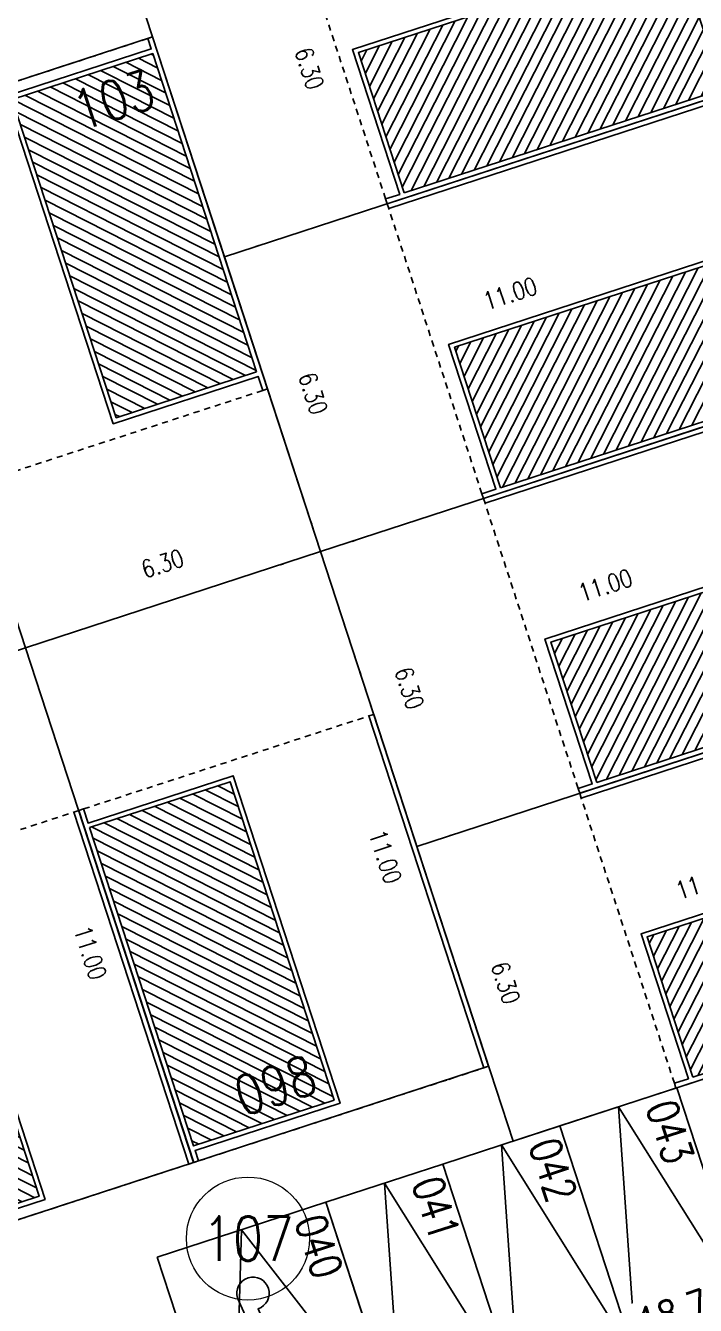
# Model space of a CAD drawing. Header units: metres. Extents: x 733085 to 734585, y 6084499 to 6087418.
# Drawn here: x 733663.8 to 733677.4, y 6086883.55 to 6086909.56 of the extents above; entities that cross this region are included whole.
import ezdxf

# ---------------------------------------------------------------- set-up
doc = ezdxf.new("R2010")
doc.units = ezdxf.units.M
doc.header["$LTSCALE"] = 5
doc.header["$MEASUREMENT"] = 0
doc.linetypes.add('HIDDEN', pattern=[0.375, 0.25, -0.125])
doc.layers.get('0').update_dxf_attribs({"color": 30})
doc.layers.get('DEFPOINTS').update_dxf_attribs({"color": 210})
doc.layers.add('U-ANNO-DIMS', color=210, linetype='Continuous', lineweight=18, plot=False)
doc.layers.add('U-ANNO-TEXT', color=3, linetype='Continuous', lineweight=18)
doc.layers.add('U-BLDG', color=7, linetype='Continuous')
doc.layers.add('U-GREN', color=60, linetype='Continuous')
doc.styles.add('E-ROMANS', font='romans.shx', dxfattribs={"width": 0.8})
doc.dimstyles.new('E-0200_TICK_18', dxfattribs={"dimscale": 0.001, "dimtxt": 360, "dimasz": 360, "dimexe": 180, "dimexo": 120, "dimgap": 180, "dimtad": 0, "dimzin": 0, "dimdsep": 46, "dimtxsty": 'E-ROMANS', "dimblk": 'OBLIQUE', "dimcen": 180, "dimclrd": 256, "dimclre": 256, "dimclrt": 256, "dimadec": 0, "dimazin": 0, "dimtfac": 1, "dimtmove": 1, "dimatfit": 3, "dimldrblk": 'OPEN90', "dimfxl": 1, "dimtfill": 1, "dimtolj": 1, "dimtzin": 0, "dimarcsym": 0})
doc.dimstyles.new('E-0500_TICK_12', dxfattribs={"dimscale": 0.001, "dimtxt": 600, "dimasz": 600, "dimexe": 300, "dimexo": 200, "dimgap": 300, "dimtad": 0, "dimzin": 0, "dimdsep": 46, "dimtxsty": 'E-ROMANS', "dimblk": 'OBLIQUE', "dimcen": 300, "dimclrd": 256, "dimclre": 256, "dimclrt": 256, "dimadec": 0, "dimazin": 0, "dimtfac": 1, "dimtmove": 1, "dimatfit": 3, "dimldrblk": 'OPEN90', "dimfxl": 1, "dimtfill": 1, "dimtolj": 1, "dimtzin": 0, "dimlwd": -1, "dimarcsym": 0})
doc.dimstyles.new('E-1000_TICK_24', dxfattribs={"dimscale": 0.001, "dimtxt": 2400, "dimasz": 2400, "dimexe": 1200, "dimexo": 800, "dimgap": 1200, "dimtad": 0, "dimzin": 0, "dimdsep": 46, "dimtxsty": 'E-ROMANS', "dimblk": 'OBLIQUE', "dimcen": 1200, "dimclrd": 256, "dimclre": 256, "dimclrt": 256, "dimadec": 0, "dimazin": 0, "dimtfac": 1, "dimtmove": 1, "dimatfit": 3, "dimldrblk": 'OPEN90', "dimfxl": 1, "dimtfill": 1, "dimtolj": 1, "dimtzin": 0, "dimlwd": -1, "dimarcsym": 0})

# ---------------------------------------------------------------- blocks, each defined once
blk = doc.blocks.new('casa')
h = blk.add_hatch()
h.set_pattern_fill('LINE', color=252, scale=0.06, angle=45, style=0)
h.set_pattern_definition([(45, (-8.755947228379299, 1.529366919320627), (-0.1347038418160373, 0.1347038418160373), [])])
h.paths.add_polyline_path([(3.102210664352354, 0.201001939683267), (0.1022257000274749, 0.201001939683267), (0.1022255927061355, -6.603990602145244), (3.102242964280038, -6.603990649458436)])
at = {"color": 252}
blk.add_line((0, -6.999999999999999), (0, 0.5220594658906643), dxfattribs=at)
at = {"color": 1, "linetype": 'HIDDEN', "ltscale": 0.1}
for p, q in [((0.1020175530240977, 0.5220594658906643), (6.197018523868451, 0.5220594658906643)), ((0.1020242458974394, -6.999991121657415), (6.197020108980382, -7.000001823261669))]:
    blk.add_line(p, q, dxfattribs=at)
for p, q in [((6.299037661988223, 0.5220096241100984), (6.197018523868451, 0.5220594658906643)), ((6.29904233262306, -6.999999999999999), (6.197020517026942, -7.000001823254377))]:
    blk.add_line(p, q)
for points in [[(-5.55495142862128e-06, 0.5220594658906643), (0.1020175530240977, 0.5220594658906643), (0.1020217302634023, 0.2990019400184858), (3.197017734193821, 0.2990019702894822), (3.197017734193764, -6.699994889408656), (0.1020242458974394, -6.699973233949492), (0.1020242458974394, -6.999991121657415), (0, -6.999999999999999)], [(6.197020517026999, 0.5220576407880637), (6.197020517026942, -7.000001823254364)]]:
    blk.add_lwpolyline(points)
for points in [[(6.197016530710016, 0.5220576426643229), (6.197020517026999, 0.5220576407880726)], [(6.197020517026942, -7.000001823254377), (6.197020108980382, -7.000001823261669)]]:
    blk.add_lwpolyline(points, close=True)
at = {"color": 252}
for points in [[(6.299037661988223, 0.5220096241100984), (6.29904233262306, -6.999999999999999)], [(0.1022255927061337, -6.603990602145244), (0.1022257000274749, 0.201001939683267), (3.102210664352356, 0.201001939683267), (3.102242964280038, -6.603990649458438), (0.1022041264433824, -6.603990602144903)]]:
    blk.add_lwpolyline(points, dxfattribs=at)
blk = doc.blocks.new('PRK-250x500')
for points in [[(0, 0), (5, 0), (5, -2.5), (0, -2.5), (0, 0)], [(0, 0), (5, -1.25), (0, -2.5)]]:
    blk.add_lwpolyline(points)
blk = doc.blocks.new('Est Minus')
for p, q in [((-9.313225746154785e-10, 4.999999999068677), (0, 0)), ((0, 0), (1.799999999813735, 4.999999999068677)), ((3.599999999627471, 5), (-9.313225746154785e-10, 4.999999999068677)), ((1.799999999813735, 4.999999999068677), (3.599999999627471, 0)), ((3.599999999627471, 0), (3.599999999627471, 5)), ((0, 0), (3.599999999627471, 0))]:
    blk.add_line(p, q)
for points in [[(1.292051033698954, 3.703689916990697, -2.393146463054454), (1.620540161151439, 3.370098074898124), (1.683171331649646, 2.702032257802784), (2.480976348975673, 2.702032257802784), (2.480976348975673, 2.419470406137407), (1.709661505185068, 2.419470406137407), (1.726135830045678, 2.243744273670018), (2.601934872684069, 2.243744273670018), (2.929125758935697, 1.208161817863584), (3.287683340488002, 1.315729092806578), (3.371157612651587, 1.0374815184623), (2.737851074431092, 0.8474895572289824), (2.392951931222342, 1.939119908027351), (1.484151399228722, 1.939119908027351)], [(1.287339499685913, 2.280829016119242), (1.254917863407172, 2.62665980309248, 1.235873463821468), (2.559594333986752, 0.903355679474771), (2.449297752929851, 1.214880656450987, -1.270264930293726)]]:
    blk.add_lwpolyline(points, format="xyb", close=True)
blk = doc.blocks.new('_Oblique')
at = {"color": 0, "linetype": 'ByBlock', "lineweight": -2}
blk.add_line((-0.5, -0.5), (0.5, 0.5), dxfattribs=at)
blk = doc.blocks.new('*D1902')
at = {"layer": 'DEFPOINTS', "color": 0, "transparency": 16777216}
for p in [(733685.871335428, 6086885.603231518, -7.144686425821626e-09), (733685.8713354359, 6086885.603231493), (733668.025559806, 6086879.780841508, -1.428981213227434e-08)]:
    blk.add_point(p, dxfattribs=at)
at = {"layer": 'U-ANNO-DIMS', "transparency": 16777216}
blk.add_line((733668.025559814, 6086879.780841484), (733685.8713354359, 6086885.603231493), dxfattribs=at)
at = {"layer": 'U-ANNO-DIMS', "lineweight": -2, "transparency": 16777216}
for p, q in [((733685.8713354359, 6086885.603231493), (733685.9643866175, 6086885.31802722)), ((733668.025559814, 6086879.780841484), (733668.1186109956, 6086879.49563721))]:
    blk.add_line(p, q, dxfattribs=at)
at = {"layer": 'U-ANNO-DIMS', "transparency": 16777216, "xscale": 0.6, "yscale": 0.6, "zscale": 0.6}
for p, rotation in [((733685.8713354359, 6086885.603231493), 18.06951230170017), ((733668.025559814, 6086879.780841484), 198.0695123017001)]:
    blk.add_blockref('_Oblique', p, dxfattribs=dict(at, rotation=rotation))
at = {"layer": 'U-ANNO-DIMS', "transparency": 16777216, "insert": (733677.1518240438, 6086883.455944939), "char_height": 0.6, "attachment_point": 5, "rotation": 18.069512301700165, "style": 'E-ROMANS', "bg_fill": 3, "box_fill_scale": 1.25, "bg_fill_color": 256, "bg_fill_true_color": 13158600, "bg_fill_transparency": 0}
blk.add_mtext('\\A1;18.77', dxfattribs=at)
blk = doc.blocks.new('_Open90')
at = {"color": 0, "linetype": 'ByBlock', "lineweight": -2}
for p, q in [((-0.5, 0.5), (0, 0)), ((0, 0), (-1, 0)), ((0, 0), (-0.5, -0.5))]:
    blk.add_line(p, q, dxfattribs=at)
blk = doc.blocks.new('*D2237')
at = {"layer": 'DEFPOINTS', "color": 0, "transparency": 16777216}
for p in [(733674.2591039757, 6086971.426520814), (733672.5935989139, 6086970.883130593, -7.144795916662994e-09), (733737.1683587574, 6086772.959823661, -7.144528345422753e-09)]:
    blk.add_point(p, dxfattribs=at)
at = {"layer": 'U-ANNO-DIMS', "lineweight": -2, "transparency": 16777216}
for p, q in [((733673.3541436433, 6086971.131267076), (733675.3999210703, 6086971.798725539)), ((733737.9289034868, 6086773.207960143), (733739.9746809138, 6086773.875418605))]:
    blk.add_line(p, q, dxfattribs=at)
at = {"layer": 'U-ANNO-DIMS', "transparency": 16777216}
for p, q in [((733674.2591039757, 6086971.426520814), (733706.166976871, 6086873.628066187)), ((733738.8338638193, 6086773.503213881), (733706.925990924, 6086871.301668508))]:
    blk.add_line(p, q, dxfattribs=at)
at = {"layer": 'U-ANNO-DIMS', "transparency": 16777216, "xscale": 2.4, "yscale": 2.4, "zscale": 2.4}
for p, rotation in [((733674.2591039757, 6086971.426520814), 108.0695121558221), ((733738.8338638193, 6086773.503213881), 288.0695121558221)]:
    blk.add_blockref('_Oblique', p, dxfattribs=dict(at, rotation=rotation))
at = {"layer": 'U-ANNO-DIMS', "transparency": 16777216, "insert": (733706.5464838969, 6086872.464867347), "char_height": 0.012, "attachment_point": 5, "rotation": 288.0695121558221, "style": 'E-ROMANS', "bg_fill": 3, "box_fill_scale": 1.25, "bg_fill_color": 256, "bg_fill_true_color": 13158600, "bg_fill_transparency": 0}
blk.add_mtext('\\A1;208.19', dxfattribs=at)
blk = doc.blocks.new('*D2346')
at = {"layer": 'DEFPOINTS', "color": 0, "transparency": 16777216}
for p in [(733668.6487212959, 6086905.124531958, -7.144985505063846e-09), (733668.6487213736, 6086905.124531983, 7.144406784994298e-09), (733670.602796088, 6086899.135242205, 7.144379648244062e-09)]:
    blk.add_point(p, dxfattribs=at)
at = {"layer": 'U-ANNO-DIMS', "lineweight": -2, "transparency": 16777216}
for p, q in [((733668.5346396635, 6086905.087311513, -7.144985505063846e-09), (733668.4775987305, 6086905.068701251, -7.144985505063846e-09)), ((733670.4887143779, 6086899.098021735, -7.144985505063846e-09), (733670.4316734448, 6086899.079411473, -7.144985505063846e-09))]:
    blk.add_line(p, q, dxfattribs=at)
at = {"layer": 'U-ANNO-DIMS', "transparency": 16777216, "insert": (733669.640340579, 6086902.085193136, -7.144985505063846e-09), "char_height": 0.36, "attachment_point": 5, "rotation": 288.06951129917474, "style": 'E-ROMANS', "bg_fill": 3, "box_fill_scale": 1.25, "bg_fill_color": 256, "bg_fill_true_color": 13158600, "bg_fill_transparency": 0}
blk.add_mtext('\\A1;6.30', dxfattribs=at)
blk = doc.blocks.new('*D2347')
at = {"layer": 'DEFPOINTS', "color": 0, "transparency": 16777216}
for p in [(733670.6027960985, 6086899.135242215, -7.144985505063846e-09), (733670.6027961762, 6086899.135242241, 7.144406784994298e-09), (733672.5568708912, 6086893.145952462, 7.144379648244062e-09)]:
    blk.add_point(p, dxfattribs=at)
at = {"layer": 'U-ANNO-DIMS', "lineweight": -2, "transparency": 16777216}
for p, q in [((733670.4887144661, 6086899.09802177, -7.144985505063846e-09), (733670.431673533, 6086899.079411509, -7.144985505063846e-09)), ((733672.4427891811, 6086893.108731991, -7.144985505063846e-09), (733672.3857482476, 6086893.09012173, -7.144985505063846e-09))]:
    blk.add_line(p, q, dxfattribs=at)
at = {"layer": 'U-ANNO-DIMS', "transparency": 16777216, "insert": (733671.5944153841, 6086896.095903393, -7.144985505063846e-09), "char_height": 0.36, "attachment_point": 5, "rotation": 288.06951129917474, "style": 'E-ROMANS', "bg_fill": 3, "box_fill_scale": 1.25, "bg_fill_color": 256, "bg_fill_true_color": 13158600, "bg_fill_transparency": 0}
blk.add_mtext('\\A1;6.30', dxfattribs=at)
blk = doc.blocks.new('*D2348')
at = {"layer": 'DEFPOINTS', "color": 0, "transparency": 16777216}
for p in [(733672.5568709045, 6086893.145952471, -7.144985505063846e-09), (733672.5568709832, 6086893.145952496, 7.144406784994298e-09), (733674.5109456971, 6086887.156662718, 7.144379648244062e-09)]:
    blk.add_point(p, dxfattribs=at)
at = {"layer": 'U-ANNO-DIMS', "lineweight": -2, "transparency": 16777216}
for p, q in [((733672.4427892731, 6086893.108732025, -7.144985505063846e-09), (733672.3857483396, 6086893.090121765, -7.144985505063846e-09)), ((733674.396863987, 6086887.119442248, -7.144985505063846e-09), (733674.3398230535, 6086887.100831987, -7.144985505063846e-09))]:
    blk.add_line(p, q, dxfattribs=at)
at = {"layer": 'U-ANNO-DIMS', "transparency": 16777216, "insert": (733673.5484901923, 6086890.106613646, -7.144985505063846e-09), "char_height": 0.36, "attachment_point": 5, "rotation": 288.06951129917474, "style": 'E-ROMANS', "bg_fill": 3, "box_fill_scale": 1.25, "bg_fill_color": 256, "bg_fill_true_color": 13158600, "bg_fill_transparency": 0}
blk.add_mtext('\\A1;6.30', dxfattribs=at)
blk = doc.blocks.new('*D2349')
at = {"layer": 'DEFPOINTS', "color": 0, "transparency": 16777216}
for p in [(733677.1187105263, 6086911.877094659, 7.144388570127083e-09), (733677.1187105326, 6086911.87709464, 7.144407854375055e-09), (733666.6612204378, 6086908.465218148, 7.144379648244062e-09)]:
    blk.add_point(p, dxfattribs=at)
at = {"layer": 'U-ANNO-DIMS', "lineweight": -2, "transparency": 16777216}
for p, q in [((733677.1559309973, 6086911.763012949, 7.144407854375055e-09), (733677.1745412389, 6086911.705972075, 7.144407854375055e-09)), ((733666.6984409089, 6086908.351136439, 7.144407854375055e-09), (733666.7170511505, 6086908.294095565, 7.144407854375055e-09))]:
    blk.add_line(p, q, dxfattribs=at)
at = {"layer": 'U-ANNO-DIMS', "transparency": 16777216, "insert": (733671.6843725159, 6086910.104079393, 7.144407854375055e-09), "char_height": 0.36, "attachment_point": 5, "rotation": 18.069511425297765, "style": 'E-ROMANS', "bg_fill": 3, "box_fill_scale": 1.25, "bg_fill_color": 256, "bg_fill_true_color": 13158600, "bg_fill_transparency": 0}
blk.add_mtext('\\A1;11.00', dxfattribs=at)
blk = doc.blocks.new('*D2350')
at = {"layer": 'DEFPOINTS', "color": 0, "transparency": 16777216}
for p in [(733679.0727853323, 6086905.887804915, 7.144380473244965e-09), (733679.0727853363, 6086905.887804902, 7.144399757492937e-09), (733668.615295243, 6086902.475928405, 7.144371551361944e-09)]:
    blk.add_point(p, dxfattribs=at)
at = {"layer": 'U-ANNO-DIMS', "lineweight": -2, "transparency": 16777216}
for p, q in [((733679.1100058032, 6086905.773723205, 7.144399757492937e-09), (733679.1286160427, 6086905.716682338, 7.144399757492937e-09)), ((733668.652515714, 6086902.361846695, 7.144399757492937e-09), (733668.6711259538, 6086902.304805827, 7.144399757492937e-09))]:
    blk.add_line(p, q, dxfattribs=at)
at = {"layer": 'U-ANNO-DIMS', "transparency": 16777216, "insert": (733673.638447322, 6086904.114789645, 7.144399757492937e-09), "char_height": 0.36, "attachment_point": 5, "rotation": 18.069511425297765, "style": 'E-ROMANS', "bg_fill": 3, "box_fill_scale": 1.25, "bg_fill_color": 256, "bg_fill_true_color": 13158600, "bg_fill_transparency": 0}
blk.add_mtext('\\A1;11.00', dxfattribs=at)
blk = doc.blocks.new('*D2351')
at = {"layer": 'DEFPOINTS', "color": 0, "transparency": 16777216}
for p in [(733681.0067704383, 6086899.960090624, 7.144388570127083e-09), (733681.0067704427, 6086899.96009061, 7.144407854375055e-09), (733670.5492803489, 6086896.548214114, 7.144379648244062e-09)]:
    blk.add_point(p, dxfattribs=at)
at = {"layer": 'U-ANNO-DIMS', "lineweight": -2, "transparency": 16777216}
for p, q in [((733681.0439909091, 6086899.846008915, 7.144407854375055e-09), (733681.0626011491, 6086899.788968045, 7.144407854375055e-09)), ((733670.58650082, 6086896.434132405, 7.144407854375055e-09), (733670.6051110602, 6086896.377091534, 7.144407854375055e-09))]:
    blk.add_line(p, q, dxfattribs=at)
at = {"layer": 'U-ANNO-DIMS', "transparency": 16777216, "insert": (733675.5724324277, 6086898.187075356, 7.144407854375055e-09), "char_height": 0.36, "attachment_point": 5, "rotation": 18.069511425297765, "style": 'E-ROMANS', "bg_fill": 3, "box_fill_scale": 1.25, "bg_fill_color": 256, "bg_fill_true_color": 13158600, "bg_fill_transparency": 0}
blk.add_mtext('\\A1;11.00', dxfattribs=at)
blk = doc.blocks.new('*D2352')
at = {"layer": 'DEFPOINTS', "color": 0, "transparency": 16777216}
for p in [(733682.9809349431, 6086893.909225428, 7.144364279480722e-09), (733682.9809349491, 6086893.90922541, 7.144383563728694e-09), (733672.5234448533, 6086890.497348919, 7.144355357597701e-09)]:
    blk.add_point(p, dxfattribs=at)
at = {"layer": 'U-ANNO-DIMS', "lineweight": -2, "transparency": 16777216}
for p, q in [((733683.0181554139, 6086893.795143719, 7.144383563728694e-09), (733683.0367656555, 6086893.738102846, 7.144383563728694e-09)), ((733672.5606653243, 6086890.383267209, 7.144383563728694e-09), (733672.5792755662, 6086890.326226335, 7.144383563728694e-09))]:
    blk.add_line(p, q, dxfattribs=at)
at = {"layer": 'U-ANNO-DIMS', "transparency": 16777216, "insert": (733677.5465969315, 6086892.136210157, 7.144383563728694e-09), "char_height": 0.36, "attachment_point": 5, "rotation": 18.069511425297765, "style": 'E-ROMANS', "bg_fill": 3, "box_fill_scale": 1.25, "bg_fill_color": 256, "bg_fill_true_color": 13158600, "bg_fill_transparency": 0}
blk.add_mtext('\\A1;11.00', dxfattribs=at)
blk = doc.blocks.new('*D2353')
at = {"layer": 'DEFPOINTS', "color": 0, "transparency": 16777216}
for p in [(733668.5735618465, 6086911.727846842, -7.144985503833038e-09), (733668.5735619224, 6086911.727846866, 7.144406786225105e-09), (733670.5276366367, 6086905.73855709, 7.14437964947487e-09)]:
    blk.add_point(p, dxfattribs=at)
at = {"layer": 'U-ANNO-DIMS', "lineweight": -2, "transparency": 16777216}
for p, q in [((733668.4594802123, 6086911.690626396, -7.144985503833038e-09), (733668.4024392816, 6086911.672016136, -7.144985503833038e-09)), ((733670.4135549266, 6086905.701336619, -7.144985503833038e-09), (733670.3565139954, 6086905.682726359, -7.144985503833038e-09))]:
    blk.add_line(p, q, dxfattribs=at)
at = {"layer": 'U-ANNO-DIMS', "transparency": 16777216, "insert": (733669.5651811312, 6086908.688508015, -7.144985503833038e-09), "char_height": 0.36, "attachment_point": 5, "rotation": 288.06951129917474, "style": 'E-ROMANS', "bg_fill": 3, "box_fill_scale": 1.25, "bg_fill_color": 256, "bg_fill_true_color": 13158600, "bg_fill_transparency": 0}
blk.add_mtext('\\A1;6.30', dxfattribs=at)
blk = doc.blocks.new('*D2394')
at = {"layer": 'DEFPOINTS', "color": 0, "transparency": 16777216}
for p in [(733661.2702766291, 6086907.660768019, 7.144374410449057e-09), (733661.2702766291, 6086907.660768019, -7.145017879609089e-09), (733664.6821531949, 6086897.203277919, 7.144347260717904e-09)]:
    blk.add_point(p, dxfattribs=at)
at = {"layer": 'U-ANNO-DIMS', "lineweight": -2, "transparency": 16777216}
for p, q in [((733661.3843583392, 6086907.697988492, -7.145017879609089e-09), (733661.4413991941, 6086907.716598727, -7.145017879609089e-09)), ((733664.796234905, 6086897.24049839, -7.145017879609089e-09), (733664.8532757598, 6086897.259108626, -7.145017879609089e-09))]:
    blk.add_line(p, q, dxfattribs=at)
at = {"layer": 'U-ANNO-DIMS', "transparency": 16777216, "insert": (733662.7280783835, 6086903.192567656, -7.145017879609089e-09), "char_height": 0.36, "attachment_point": 5, "rotation": 288.0695116789587, "style": 'E-ROMANS', "bg_fill": 3, "box_fill_scale": 1.25, "bg_fill_color": 256, "bg_fill_true_color": 13158600, "bg_fill_transparency": 0}
blk.add_mtext('\\A1;11.00', dxfattribs=at)
blk = doc.blocks.new('*D2400')
at = {"layer": 'DEFPOINTS', "color": 0, "transparency": 16777216}
for p in [(733669.554750242, 6086899.596477669, 7.144379647631847e-09), (733669.5547502937, 6086899.59647751, 7.14437964763185e-09), (733663.5654604957, 6086897.642402856, 7.14437964763185e-09)]:
    blk.add_point(p, dxfattribs=at)
at = {"layer": 'U-ANNO-DIMS', "lineweight": -2, "transparency": 16777216}
for p, q in [((733669.5919707145, 6086899.482395958, 7.14437964763185e-09), (733669.6105810024, 6086899.425354946, 7.14437964763185e-09)), ((733663.6026809684, 6086897.528321146, 7.14437964763185e-09), (733663.6212912558, 6086897.471280134, 7.14437964763185e-09))]:
    blk.add_line(p, q, dxfattribs=at)
at = {"layer": 'U-ANNO-DIMS', "transparency": 16777216, "insert": (733666.5805879743, 6086898.626123093, 7.14437964763185e-09), "char_height": 0.36, "attachment_point": 5, "rotation": 18.069512227572886, "style": 'E-ROMANS', "bg_fill": 3, "box_fill_scale": 1.25, "bg_fill_color": 256, "bg_fill_true_color": 13158600, "bg_fill_transparency": 0}
blk.add_mtext('\\A1;6.30', dxfattribs=at)
blk = doc.blocks.new('*D2407')
at = {"layer": 'DEFPOINTS', "color": 0, "transparency": 16777216}
for p in [(733663.1622155474, 6086896.70716524, 7.144303602390772e-09), (733663.16221554, 6086896.707165238, -7.145088687667371e-09), (733666.5740921132, 6086886.24967514, 7.14427645265962e-09)]:
    blk.add_point(p, dxfattribs=at)
at = {"layer": 'U-ANNO-DIMS', "lineweight": -2, "transparency": 16777216}
for p, q in [((733663.0481338373, 6086896.669944769, -7.145088687667371e-09), (733662.9910929755, 6086896.651334531, -7.145088687667371e-09)), ((733666.4600104031, 6086886.212454668, -7.145088687667371e-09), (733666.4029695413, 6086886.19384443, -7.145088687667371e-09))]:
    blk.add_line(p, q, dxfattribs=at)
at = {"layer": 'U-ANNO-DIMS', "transparency": 16777216, "insert": (733665.1162902443, 6086890.717875458, -7.145088687667371e-09), "char_height": 0.36, "attachment_point": 5, "rotation": 288.0695116789587, "style": 'E-ROMANS', "bg_fill": 3, "box_fill_scale": 1.25, "bg_fill_color": 256, "bg_fill_true_color": 13158600, "bg_fill_transparency": 0}
blk.add_mtext('\\A1;11.00', dxfattribs=at)
blk = doc.blocks.new('*D2408')
at = {"layer": 'DEFPOINTS', "color": 0, "transparency": 16777216}
for p in [(733669.1515050447, 6086898.661240805, 7.144311699272894e-09), (733669.1515050405, 6086898.661240803, -7.145080590785249e-09), (733672.5633816104, 6086888.203750704, 7.144284549541741e-09)]:
    blk.add_point(p, dxfattribs=at)
at = {"layer": 'U-ANNO-DIMS', "lineweight": -2, "transparency": 16777216}
for p, q in [((733669.037423335, 6086898.624020333, -7.145080590785249e-09), (733668.9803824755, 6086898.605410096, -7.145080590785249e-09)), ((733672.4492999008, 6086888.166530233, -7.145080590785249e-09), (733672.3922590413, 6086888.147919996, -7.145080590785249e-09))]:
    blk.add_line(p, q, dxfattribs=at)
at = {"layer": 'U-ANNO-DIMS', "transparency": 16777216, "insert": (733671.1055797448, 6086892.671951018, -7.145080590785249e-09), "char_height": 0.36, "attachment_point": 5, "rotation": 288.0695116789587, "style": 'E-ROMANS', "bg_fill": 3, "box_fill_scale": 1.25, "bg_fill_color": 256, "bg_fill_true_color": 13158600, "bg_fill_transparency": 0}
blk.add_mtext('\\A1;11.00', dxfattribs=at)

msp = doc.modelspace()

# ---------------------------------------------------------------- linework, layer by layer
at = {"layer": 'U-ANNO-TEXT'}
msp.add_circle((733668.3171042037, 6086884.913278386), 1.25, dxfattribs=at)
at = {"layer": 'U-BLDG', "elevation": 7.144379647631845e-09}
for points in [[(733676.3410725112, 6086914.2605783), (733665.8835824796, 6086910.848701654), (733667.8376572861, 6086904.859411909), (733678.2951473177, 6086908.271288555)], [(733660.3905656984, 6086907.373537404), (733663.8024423443, 6086896.916047372), (733669.791732089, 6086898.870122178), (733666.3798554431, 6086909.32761221)], [(733678.2951473173, 6086908.271288556), (733667.8376572857, 6086904.85941191), (733669.7917320923, 6086898.870122165), (733680.2492221239, 6086902.281998811)], [(733680.2492221235, 6086902.281998812), (733669.7917320919, 6086898.870122166), (733671.7458068985, 6086892.880832422), (733682.2032969301, 6086896.292709067)], [(733663.8024423446, 6086896.916047371), (733667.2143189905, 6086886.458557339), (733673.2036087352, 6086888.412632146), (733669.7917320894, 6086898.870122178)], [(733657.8131525996, 6086894.961972564), (733661.2250292455, 6086884.504482533), (733667.2143189902, 6086886.458557339), (733663.8024423444, 6086896.916047371)], [(733682.2032969296, 6086896.292709067), (733671.745806898, 6086892.880832422), (733673.6998817045, 6086886.891542677), (733684.1573717361, 6086890.303419323)]]:
    msp.add_lwpolyline(points, close=True, dxfattribs=at)

# ---------------------------------------------------------------- block references
at = {"layer": 'U-BLDG', "xscale": -1}
for p, rotation in [((733677.7985380403, 6086908.110272096), 288.0695109555702), ((733666.5417828877, 6086908.83130016, 1.046721380222249e-08), 18.06951098754083), ((733679.7526128459, 6086902.120982354), 288.0695109555702), ((733681.7066876509, 6086896.131692611), 288.0695109555702), ((733683.6607624568, 6086890.142402865), 288.0695109555702), ((733667.0533078124, 6086886.955168319, 3.821497430824688e-09), 198.0695109856796), ((733661.0640180669, 6086885.001093513, 3.821497430824688e-09), 198.0695109856796)]:
    msp.add_blockref('casa', p, dxfattribs=dict(at, rotation=rotation))
at = {"layer": 'U-GREN'}
for name, p, rotation in [('PRK-250x500', (733678.5781179167, 6086883.223735233, 1.428899307657601e-08), 108.0695121760314), ('PRK-250x500', (733676.2014156366, 6086882.448308723, 1.428899307657601e-08), 108.0695121760314), ('PRK-250x500', (733673.8247133568, 6086881.672882213, 1.428899307657601e-08), 108.0695121760314), ('PRK-250x500', (733671.4480110774, 6086880.897455703, 1.428899307657602e-08), 108.0695121760314), ('Est Minus', (733668.0255597993, 6086879.780841526, 1.428896660164096e-08), 18.06951222421931)]:
    msp.add_blockref(name, p, dxfattribs=dict(at, rotation=rotation))

# ---------------------------------------------------------------- texts
at = {"layer": 'U-ANNO-TEXT', "attachment_point": 5, "style": 'E-ROMANS'}
for s, insert, char_height, rotation in [('103', (733665.5932981023, 6086908.050208869, 7.144332496363527e-09), 0.8000000000000003, 18.06951100145558), ('098', (733668.8715803961, 6086888.025100071, 7.144385836960243e-09), 0.8000000000000003, 18.06951100145558), ('043', (733676.8865326531, 6086887.081416687, 1.428902531122606e-08), 0.625, 288.0695119954453), ('042', (733674.5098303733, 6086886.305990177, 1.428902531122607e-08), 0.625, 288.0695119954453), ('041', (733672.1331280939, 6086885.530563666, 1.428902531122607e-08), 0.625, 288.0695119954453), ('107', (733668.3171042037, 6086884.913278386), 0.9, 359.9999999750137), ('040', (733669.7564258139, 6086884.755137155, 1.428900632634629e-08), 0.625, 288.0695119954453)]:
    msp.add_mtext(s, dxfattribs=dict(at, insert=insert, char_height=char_height, rotation=rotation))

# ---------------------------------------------------------------- next in the draw order: dimensions: what is measured, and where the dimension line sits
at = {"layer": 'U-ANNO-DIMS'}
for base, p1, p2, angle, dimstyle, override, picture, middle in [((733661.2702766291, 6086907.660768019, -7.145017879609089e-09), (733664.682153195, 6086897.203277919, 7.144347260717904e-09), (733661.2702766292, 6086907.660768019, 7.144374410449057e-09), 108.06951168046334, 'E-0200_TICK_18', {"dimsd1": 1, "dimsd2": 1}, '*D2394', (733662.7280783835, 6086903.192567656, -7.145017879609089e-09)), ((733668.6487212959, 6086905.124531958, -7.144985505063846e-09), (733670.6027960881, 6086899.135242205, 7.144379648244062e-09), (733668.6487213738, 6086905.124531983, 7.144406784994298e-09), 108.06951129917475, 'E-0200_TICK_18', {"dimsd1": 1, "dimsd2": 1}, '*D2346', (733669.640340579, 6086902.085193136, -7.144985505063846e-09)), ((733663.16221554, 6086896.707165238, -7.145088687667371e-09), (733666.5740921124, 6086886.24967514, 7.14427645265962e-09), (733663.1622155466, 6086896.70716524, 7.144303602390772e-09), 108.06951167895869, 'E-0200_TICK_18', {"dimsd1": 1, "dimsd2": 1}, '*D2407', (733665.1162902443, 6086890.717875458, -7.145088687667371e-09)), ((733685.8713354359, 6086885.603231493, 1.428981213227434e-08), (733668.0255598061, 6086879.780841508), (733685.8713354282, 6086885.603231518, 7.145125706452717e-09), 18.069512301700172, 'E-0500_TICK_12', {"dimfxl": 0.1, "dimfxlon": 1}, '*D1902', (733677.1518240438, 6086883.455944939, 1.428981213227434e-08))]:
    dim = msp.add_linear_dim(base=base, p1=p1, p2=p2, angle=angle, dimstyle=dimstyle, override=override, dxfattribs=at)
    dim.commit()
    dim.dimension.update_dxf_attribs({"geometry": picture, "text_midpoint": middle, "dimtype": 161})

# ---------------------------------------------------------------- next in the draw order: dimensions: what is measured, and where the dimension line sits
dim = msp.add_aligned_dim(p1=(733737.1683587575, 6086772.95982366, 7.14528378685159e-09), p2=(733672.5935989136, 6086970.883130594, 7.145016215611349e-09), distance=-1.7519075440997707, dimstyle='E-1000_TICK_24', override={"dimtxt": 12, "dimdec": 2}, dxfattribs=at)
dim.commit()
dim.dimension.update_dxf_attribs({"geometry": '*D2237', "text_midpoint": (733706.5464838969, 6086872.464867347, 1.428981213227434e-08)})
dim = msp.add_linear_dim(base=(733669.5547502937, 6086899.59647751, 7.14437964763185e-09), p1=(733663.5654604959, 6086897.642402857, 7.14437964763185e-09), p2=(733669.5547502419, 6086899.596477668, 7.144379647631847e-09), angle=18.069512227572883, dimstyle='E-0200_TICK_18', override={"dimsd1": 1, "dimsd2": 1}, dxfattribs=at)
dim.commit()
dim.dimension.update_dxf_attribs({"geometry": '*D2400', "text_midpoint": (733666.5805879743, 6086898.626123093, 7.14437964763185e-09), "dimtype": 161})

# ---------------------------------------------------------------- next in the draw order: dimensions: what is measured, and where the dimension line sits
for base, p1, p2, angle, picture, middle in [((733677.1187105326, 6086911.87709464, 7.144407854375055e-09), (733666.6612204376, 6086908.465218148, 7.144379648244062e-09), (733677.1187105267, 6086911.877094659, 7.144388570127083e-09), 18.06951142529777, '*D2349', (733671.6843725159, 6086910.104079393, 7.144407854375055e-09)), ((733679.0727853363, 6086905.887804902, 7.144399757492937e-09), (733668.6152952431, 6086902.475928404, 7.144371551361944e-09), (733679.0727853322, 6086905.887804915, 7.144380473244965e-09), 18.06951142529777, '*D2350', (733673.638447322, 6086904.114789645, 7.144399757492937e-09)), ((733670.6027960985, 6086899.135242215, -7.144985505063846e-09), (733672.556870891, 6086893.145952462, 7.144379648244062e-09), (733670.6027961767, 6086899.135242241, 7.144406784994298e-09), 108.06951129654762, '*D2347', (733671.5944153841, 6086896.095903393, -7.144985505063846e-09))]:
    dim = msp.add_linear_dim(base=base, p1=p1, p2=p2, angle=angle, dimstyle='E-0200_TICK_18', override={"dimsd1": 1, "dimsd2": 1}, dxfattribs=at)
    dim.commit()
    dim.dimension.update_dxf_attribs({"geometry": picture, "text_midpoint": middle, "dimtype": 161})

# ---------------------------------------------------------------- next in the draw order: dimensions: what is measured, and where the dimension line sits
for base, p1, p2, angle, picture, middle in [((733668.5735618465, 6086911.727846842, -7.144985503833038e-09), (733670.5276366366, 6086905.738557089, 7.14437964947487e-09), (733668.5735619223, 6086911.727846867, 7.144406786225105e-09), 108.06951129917475, '*D2353', (733669.5651811312, 6086908.688508015, -7.144985503833038e-09)), ((733681.0067704427, 6086899.96009061, 7.144407854375055e-09), (733670.5492803493, 6086896.548214113, 7.144379648244062e-09), (733681.0067704384, 6086899.960090624, 7.144388570127083e-09), 18.06951142529777, '*D2351', (733675.5724324277, 6086898.187075356, 7.144407854375055e-09)), ((733672.5568709045, 6086893.145952471, -7.144985505063846e-09), (733674.5109456972, 6086887.156662718, 7.144379648244062e-09), (733672.5568709829, 6086893.145952497, 7.144406784994298e-09), 108.06951129917475, '*D2348', (733673.5484901923, 6086890.106613646, -7.144985505063846e-09))]:
    dim = msp.add_linear_dim(base=base, p1=p1, p2=p2, angle=angle, dimstyle='E-0200_TICK_18', override={"dimsd1": 1, "dimsd2": 1}, dxfattribs=at)
    dim.commit()
    dim.dimension.update_dxf_attribs({"geometry": picture, "text_midpoint": middle, "dimtype": 161})

# ---------------------------------------------------------------- next in the draw order: dimensions: what is measured, and where the dimension line sits
dim = msp.add_linear_dim(base=(733682.9809349491, 6086893.90922541, 7.144383563728694e-09), p1=(733672.5234448538, 6086890.497348918, 7.144355357597701e-09), p2=(733682.980934943, 6086893.909225428, 7.144364279480722e-09), angle=18.06951142068603, dimstyle='E-0200_TICK_18', override={"dimsd1": 1, "dimsd2": 1}, dxfattribs=at)
dim.commit()
dim.dimension.update_dxf_attribs({"geometry": '*D2352', "text_midpoint": (733677.5465969315, 6086892.136210157, 7.144383563728694e-09), "dimtype": 161})

# ---------------------------------------------------------------- next in the draw order: dimensions: what is measured, and where the dimension line sits
dim = msp.add_linear_dim(base=(733669.1515050405, 6086898.661240803, -7.145080590785249e-09), p1=(733672.5633816107, 6086888.203750703, 7.144284549541741e-09), p2=(733669.1515050449, 6086898.661240804, 7.144311699272894e-09), angle=108.06951167745406, dimstyle='E-0200_TICK_18', override={"dimsd1": 1, "dimsd2": 1}, dxfattribs=at)
dim.commit()
dim.dimension.update_dxf_attribs({"geometry": '*D2408', "text_midpoint": (733671.1055797448, 6086892.671951018, -7.145080590785249e-09), "dimtype": 161})

doc.saveas('drawing.dxf')
